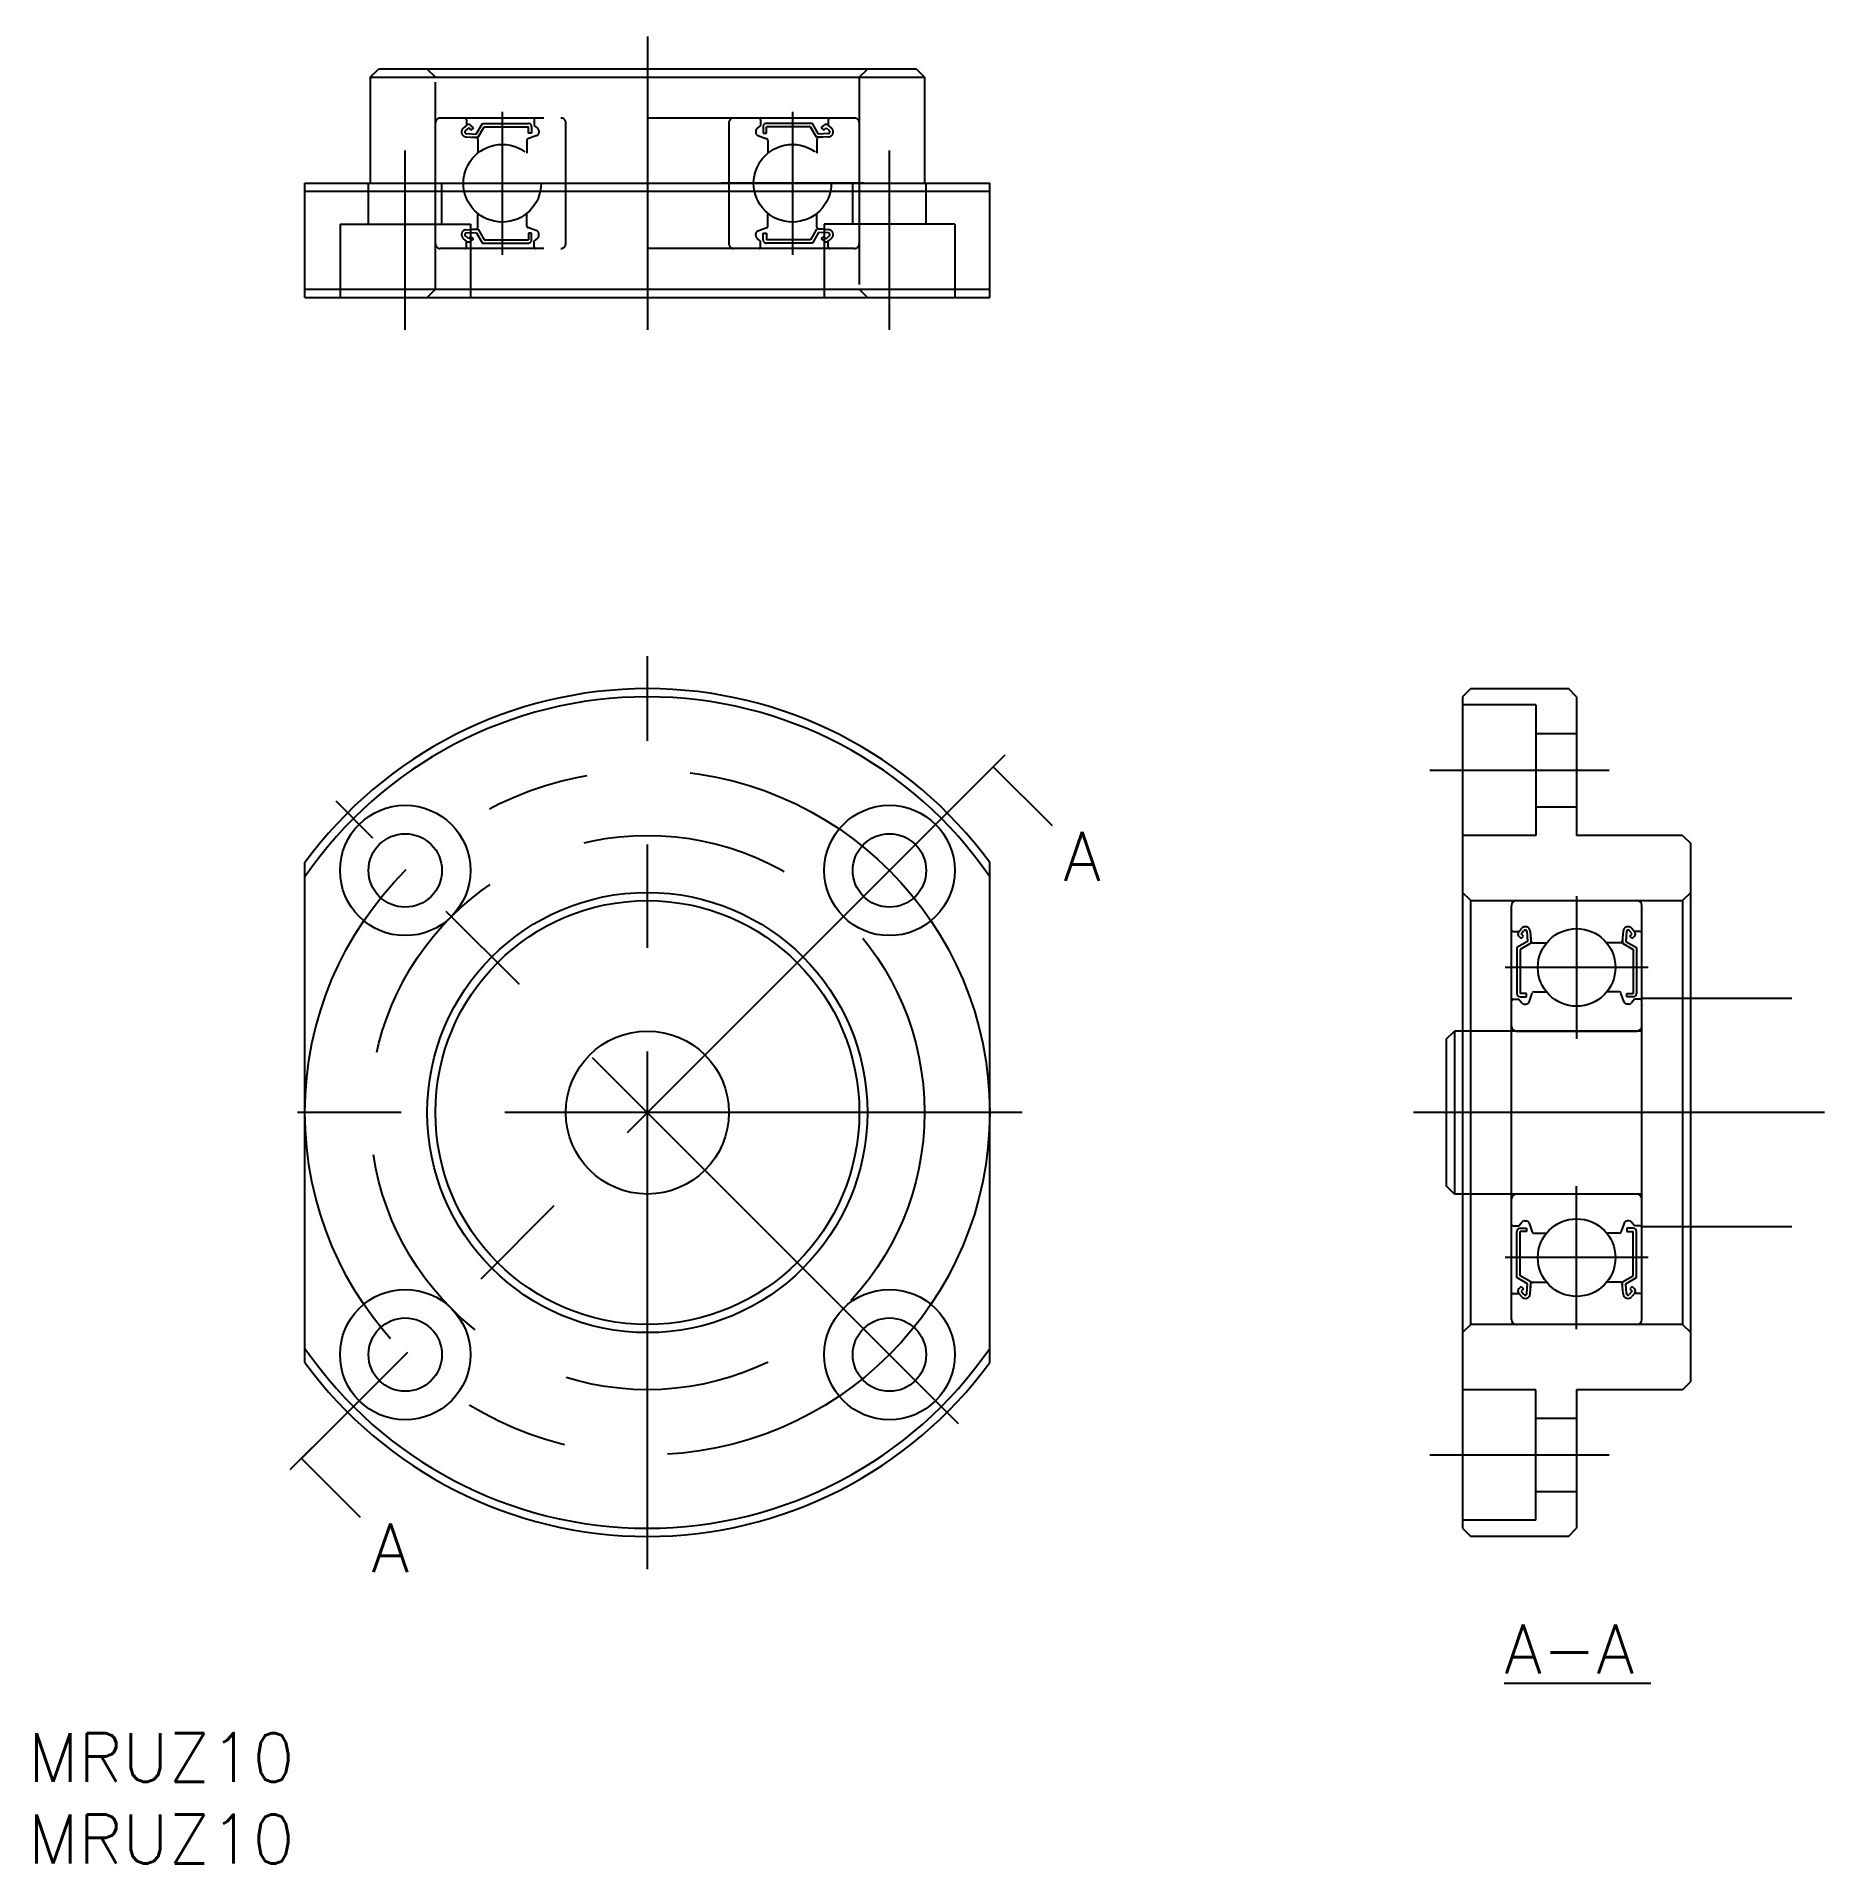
# Model space of a CAD drawing. Extents: x -37 to 72, y -46 to 66.
import ezdxf

# ---------------------------------------------------------------- set-up
doc = ezdxf.new("R2010")
doc.units = 0
for name, pattern in [('CENTER', [50.8, 31.75, -6.35, 6.35, -6.35]), ('DASHED', [19.05, 12.7, -6.35]), ('PHANTOM', [63.5, 31.75, -6.35, 6.35, -6.35, 6.35, -6.35])]:
    doc.linetypes.add(name, pattern=pattern)
doc.layers.get('0').update_dxf_attribs({"linetype": 'CONTINUOUS'})
doc.layers.add('CENTER', color=1, linetype='CENTER')
doc.styles.get("Standard").update_dxf_attribs({"font": 'txt.shx', "height": 3, "bigfont": 'bigfont.shx'})

# ---------------------------------------------------------------- blocks, each defined once
blk = doc.blocks.new('*U2')
at = {"color": 7, "linetype": 'CONTINUOUS'}
blk.add_line((52.56, -35.01), (61.56, -35.01), dxfattribs=at)
at = {"color": 137, "linetype": 'CONTINUOUS'}
blk.add_text('A-A', height=3, dxfattribs=at).set_placement((52.56, -34.41))

msp = doc.modelspace()

# ---------------------------------------------------------------- linework, layer by layer
at = {"color": 7, "linetype": 'CONTINUOUS'}
for p, q in [((-17, 63.5), (-16.5, 64)), ((16.5, 64), (-16.5, 64)), ((16.5, 64), (17, 63.5)), ((-17, 63.5), (17, 63.5)), ((-17, 63.5), (-17, 57)), ((17, 63.5), (17, 57)), ((-21, 57), (21, 57)), ((-21, 50), (-21, 57)), ((21, 56.5), (-21, 56.5)), ((21, 50), (21, 57)), ((-21, 50.5), (21, 50.5)), ((-21, 50), (21, 50)), ((50.5, 26), (50, 25.5)), ((50.5, 26), (56.5, 26)), ((57, 25.5), (56.5, 26)), ((50, 25.5), (50, -25.5)), ((54.5, 25), (50, 25)), ((54.5, 25), (54.5, 17)), ((57, 25.5), (57, 17)), ((54.5, 23.25), (57, 23.25)), ((54.5, 18.75), (57, 18.75)), ((54.5, 17), (50, 17)), ((63.5, 17), (57, 17)), ((63.5, 17), (64, 16.5)), ((64, -16.5), (64, 16.5)), ((-21, -15.33), (-21, 15.33)), ((21, -15.33), (21, 15.33)), ((50.5, 13), (50, 13.5)), ((63.5, 13), (64, 13.5)), ((50.5, 13), (63.5, 13)), ((50.5, -13), (50.5, 13)), ((53, -12.7), (53, 12.7)), ((61, -12.7), (61, 12.7)), ((63.5, 13), (63.5, -13)), ((53.45, 11.09), (53.62, 11.29)), ((60.55, 11.09), (60.38, 11.29)), ((53.1, 11.1), (53.46, 11.1)), ((53.98, 10.5), (53.33, 10.12)), ((53.33, 10.12), (53.33, 7.3)), ((53.6, 10.67), (53.46, 10.82)), ((54.18, 10.38), (53.53, 10.01)), ((53.6, 10.96), (53.77, 11.16)), ((53.74, 10.82), (53.6, 10.96)), ((53.6, 10.67), (53.74, 10.82)), ((53.95, 11.1), (53.98, 10.5)), ((54.15, 11.12), (54.2, 10.49)), ((54.18, 10.75), (54.18, 10.38)), ((54.3, 10.4), (55.15, 10.4)), ((59.7, 10.4), (58.85, 10.4)), ((59.85, 11.12), (59.8, 10.49)), ((59.82, 10.75), (59.82, 10.38)), ((59.82, 10.38), (60.47, 10.01)), ((60.05, 11.1), (60.02, 10.5)), ((60.02, 10.5), (60.67, 10.12)), ((60.4, 10.96), (60.23, 11.16)), ((60.26, 10.82), (60.4, 10.96)), ((60.4, 10.67), (60.26, 10.82)), ((60.4, 10.67), (60.54, 10.82)), ((60.9, 11.1), (60.54, 11.1)), ((60.67, 10.12), (60.67, 7.3)), ((53.53, 10.01), (53.53, 7.3)), ((60.47, 10.01), (60.47, 7.3)), ((53.1, 6.95), (53.45, 6.95)), ((53.45, 6.95), (53.64, 6.72)), ((53.93, 7.3), (53.53, 7.3)), ((53.53, 7.1), (53.93, 7.1)), ((53.93, 7.1), (53.93, 7.3)), ((54.08, 6.78), (54.28, 7.33)), ((54.37, 7.4), (55.15, 7.4)), ((59.63, 7.4), (58.85, 7.4)), ((59.92, 6.78), (59.72, 7.33)), ((60.07, 7.3), (60.47, 7.3)), ((60.07, 7.1), (60.07, 7.3)), ((60.47, 7.1), (60.07, 7.1)), ((60.55, 6.95), (60.36, 6.72)), ((60.9, 6.95), (60.55, 6.95)), ((53.79, 6.65), (53.89, 6.65)), ((60.21, 6.65), (60.11, 6.65)), ((53.3, 5), (60.7, 5)), ((60.7, -5), (53.3, -5)), ((53.45, -6.95), (53.64, -6.72)), ((53.79, -6.65), (53.89, -6.65)), ((60.21, -6.65), (60.11, -6.65)), ((60.55, -6.95), (60.36, -6.72)), ((53.1, -6.95), (53.45, -6.95)), ((53.33, -10.12), (53.33, -7.3)), ((53.53, -7.1), (53.93, -7.1)), ((53.53, -10.01), (53.53, -7.3)), ((53.93, -7.3), (53.53, -7.3)), ((53.93, -7.1), (53.93, -7.3)), ((54.08, -6.78), (54.28, -7.33)), ((54.37, -7.4), (55.15, -7.4)), ((59.63, -7.4), (58.85, -7.4)), ((59.92, -6.78), (59.72, -7.33)), ((60.47, -7.1), (60.07, -7.1)), ((60.07, -7.1), (60.07, -7.3)), ((60.07, -7.3), (60.47, -7.3)), ((60.47, -10.01), (60.47, -7.3)), ((60.9, -6.95), (60.55, -6.95)), ((60.67, -10.12), (60.67, -7.3)), ((54.18, -10.38), (53.53, -10.01)), ((59.82, -10.38), (60.47, -10.01)), ((53.1, -11.1), (53.46, -11.1)), ((53.98, -10.5), (53.33, -10.12)), ((53.45, -11.09), (53.62, -11.29)), ((53.6, -10.67), (53.46, -10.82)), ((53.6, -10.67), (53.74, -10.82)), ((53.74, -10.82), (53.6, -10.96)), ((53.6, -10.96), (53.77, -11.16)), ((53.95, -11.1), (53.98, -10.5)), ((54.15, -11.12), (54.2, -10.49)), ((54.18, -10.75), (54.18, -10.38)), ((54.3, -10.4), (55.15, -10.4)), ((59.7, -10.4), (58.85, -10.4)), ((59.85, -11.12), (59.8, -10.49)), ((59.82, -10.75), (59.82, -10.38)), ((60.02, -10.5), (60.67, -10.12)), ((60.05, -11.1), (60.02, -10.5)), ((60.4, -10.96), (60.23, -11.16)), ((60.4, -10.67), (60.26, -10.82)), ((60.26, -10.82), (60.4, -10.96)), ((60.55, -11.09), (60.38, -11.29)), ((60.4, -10.67), (60.54, -10.82)), ((60.9, -11.1), (60.54, -11.1)), ((50.5, -13), (50, -13.5)), ((63.5, -13), (50.5, -13)), ((63.5, -13), (64, -13.5)), ((64, -16.5), (63.5, -17)), ((54.5, -17), (50, -17)), ((54.5, -25), (54.5, -17)), ((63.5, -17), (57, -17)), ((57, -17), (57, -25.5)), ((54.5, -18.75), (57, -18.75)), ((54.5, -23.25), (57, -23.25)), ((54.5, -25), (50, -25)), ((50, -25.5), (50.5, -26)), ((56.5, -26), (57, -25.5)), ((56.5, -26), (50.5, -26))]:
    msp.add_line(p, q, dxfattribs=at)
at = {"color": 3, "linetype": 'DASHED'}
for p, q in [((-13, 63.5), (-13.5, 64)), ((13, 63.5), (13.5, 64)), ((-13, 50.5), (-13, 63.5)), ((13, 63.5), (13, 50.5)), ((12.7, 61), (-12.7, 61)), ((-11.09, 60.55), (-11.29, 60.38)), ((-11.1, 60.9), (-11.1, 60.54)), ((-10.67, 60.4), (-10.82, 60.54)), ((-10.5, 60.02), (-10.12, 60.67)), ((-10.12, 60.67), (-7.3, 60.67)), ((-6.95, 60.9), (-6.95, 60.55)), ((-6.95, 60.55), (-6.72, 60.36)), ((-5, 53.3), (-5, 60.7)), ((5, 60.7), (5, 53.3)), ((6.95, 60.55), (6.72, 60.36)), ((6.95, 60.9), (6.95, 60.55)), ((10.12, 60.67), (7.3, 60.67)), ((10.5, 60.02), (10.12, 60.67)), ((10.67, 60.4), (10.82, 60.54)), ((11.09, 60.55), (11.29, 60.38)), ((11.1, 60.9), (11.1, 60.54)), ((-10.96, 60.4), (-11.16, 60.23)), ((-11.12, 59.85), (-10.49, 59.8)), ((-11.1, 60.05), (-10.5, 60.02)), ((-10.82, 60.26), (-10.96, 60.4)), ((-10.67, 60.4), (-10.82, 60.26)), ((-10.75, 59.82), (-10.38, 59.82)), ((-10.4, 59.7), (-10.4, 58.85)), ((-10.38, 59.82), (-10.01, 60.47)), ((-10.01, 60.47), (-7.3, 60.47)), ((-7.4, 59.63), (-7.4, 58.85)), ((-6.78, 59.92), (-7.33, 59.72)), ((-7.3, 60.07), (-7.3, 60.47)), ((-7.1, 60.07), (-7.3, 60.07)), ((-7.1, 60.47), (-7.1, 60.07)), ((-6.65, 60.21), (-6.65, 60.11)), ((6.65, 60.21), (6.65, 60.11)), ((6.78, 59.92), (7.33, 59.72)), ((7.1, 60.47), (7.1, 60.07)), ((7.1, 60.07), (7.3, 60.07)), ((10.01, 60.47), (7.3, 60.47)), ((7.3, 60.07), (7.3, 60.47)), ((7.4, 59.63), (7.4, 58.85)), ((10.38, 59.82), (10.01, 60.47)), ((10.75, 59.82), (10.38, 59.82)), ((10.4, 59.7), (10.4, 58.85)), ((11.12, 59.85), (10.49, 59.8)), ((11.1, 60.05), (10.5, 60.02)), ((10.67, 60.4), (10.82, 60.26)), ((10.82, 60.26), (10.96, 60.4)), ((10.96, 60.4), (11.16, 60.23)), ((-17.1, 54.5), (-17.1, 57)), ((-12.6, 54.5), (-12.6, 57)), ((12.6, 54.5), (12.6, 57)), ((17.1, 54.5), (17.1, 57)), ((-10.4, 54.3), (-10.4, 55.15)), ((-7.4, 54.37), (-7.4, 55.15)), ((7.4, 54.37), (7.4, 55.15)), ((10.4, 54.3), (10.4, 55.15)), ((-18.85, 54.5), (-10.85, 54.5)), ((-18.85, 54.5), (-18.85, 50)), ((-11.12, 54.15), (-10.49, 54.2)), ((-11.1, 53.95), (-10.5, 53.98)), ((-10.85, 54.5), (-10.85, 50)), ((-10.75, 54.18), (-10.38, 54.18)), ((-10.5, 53.98), (-10.12, 53.33)), ((-10.38, 54.18), (-10.01, 53.53)), ((-6.78, 54.08), (-7.33, 54.28)), ((-7.1, 53.93), (-7.3, 53.93)), ((-7.3, 53.93), (-7.3, 53.53)), ((-7.1, 53.53), (-7.1, 53.93)), ((-6.65, 53.79), (-6.65, 53.89)), ((6.65, 53.79), (6.65, 53.89)), ((6.78, 54.08), (7.33, 54.28)), ((7.1, 53.93), (7.3, 53.93)), ((7.1, 53.53), (7.1, 53.93)), ((7.3, 53.93), (7.3, 53.53)), ((10.38, 54.18), (10.01, 53.53)), ((10.5, 53.98), (10.12, 53.33)), ((10.75, 54.18), (10.38, 54.18)), ((11.12, 54.15), (10.49, 54.2)), ((11.1, 53.95), (10.5, 53.98)), ((18.85, 54.5), (10.85, 54.5)), ((10.85, 54.5), (10.85, 50)), ((18.85, 54.5), (18.85, 50)), ((12.7, 53), (-12.7, 53)), ((-11.09, 53.45), (-11.29, 53.62)), ((-10.96, 53.6), (-11.16, 53.77)), ((-11.1, 53.1), (-11.1, 53.46)), ((-10.82, 53.74), (-10.96, 53.6)), ((-10.67, 53.6), (-10.82, 53.74)), ((-10.67, 53.6), (-10.82, 53.46)), ((-10.12, 53.33), (-7.3, 53.33)), ((-10.01, 53.53), (-7.3, 53.53)), ((-6.95, 53.45), (-6.72, 53.64)), ((-6.95, 53.1), (-6.95, 53.45)), ((6.95, 53.45), (6.72, 53.64)), ((6.95, 53.1), (6.95, 53.45)), ((10.01, 53.53), (7.3, 53.53)), ((10.12, 53.33), (7.3, 53.33)), ((10.67, 53.6), (10.82, 53.74)), ((10.67, 53.6), (10.82, 53.46)), ((10.82, 53.74), (10.96, 53.6)), ((10.96, 53.6), (11.16, 53.77)), ((11.09, 53.45), (11.29, 53.62)), ((11.1, 53.1), (11.1, 53.46)), ((-13, 50.5), (-13.5, 50)), ((13, 50.5), (13.5, 50))]:
    msp.add_line(p, q, dxfattribs=at)
at = {"color": 3, "linetype": 'PHANTOM'}
for p, q in [((70.2, 7), (61, 7)), ((49, 4.5), (49.5, 5)), ((49, 4.5), (49, -4.5)), ((49.5, 5), (49.5, -5)), ((61, 5), (49.5, 5)), ((49.5, -5), (49, -4.5)), ((61, -5), (49.5, -5)), ((70.2, -7), (61, -7))]:
    msp.add_line(p, q, dxfattribs=at)
at = {"color": 7}
for points in [[(21.21, 21.21, 0), (24.82, 17.61, 0)], [(-21.21, -21.21, 0), (-17.61, -24.82, 0)]]:
    msp.add_polyline3d(points, dxfattribs=at)
at = {"color": 3, "linetype": 'DASHED'}
for centre, radius in [((-8.9, 57), 2.38), ((8.9, 57), 2.38), ((0, 0), 17)]:
    msp.add_circle(centre, radius, dxfattribs=at)
at = {"color": 7, "linetype": 'CONTINUOUS'}
for centre, radius in [((-14.85, 14.85), 4), ((14.85, 14.85), 4), ((-14.85, 14.85), 2.25), ((14.85, 14.85), 2.25), ((0, 0), 13.5), ((0, 0), 13), ((57, 8.9), 2.38), ((0, 0), 5), ((57, -8.9), 2.38), ((-14.85, -14.85), 4), ((14.85, -14.85), 4), ((-14.85, -14.85), 2.25), ((14.85, -14.85), 2.25)]:
    msp.add_circle(centre, radius, dxfattribs=at)
at = {"color": 3, "linetype": 'DASHED'}
for centre, radius, start, end in [((-12.7, 60.7), 0.3, 90, 180), ((-11.2, 60.9), 0.1, 0, 90), ((-10.96, 60.4), 0.2, 44.998, 129.863), ((-7.3, 60.47), 0.2, 0, 90), ((-6.85, 60.9), 0.1, 90, 180), ((-5.3, 60.7), 0.3, 360, 90), ((5.3, 60.7), 0.3, 90, 180), ((6.85, 60.9), 0.1, 0, 90), ((7.3, 60.47), 0.2, 90, 180), ((10.96, 60.4), 0.2, 50.137, 135.002), ((11.2, 60.9), 0.1, 90, 180), ((12.7, 60.7), 0.3, 0, 90), ((-11.1, 60.15), 0.3, 129.863, 265.0646), ((-11.1, 60.15), 0.1, 130.0497, 266.8983), ((-10.5, 59.7), 0.1, 0, 85.0646), ((-7.3, 59.63), 0.1, 110.0084, 180), ((-6.85, 60.11), 0.2, 290.0084, 0), ((-6.85, 60.21), 0.2, 0, 50.0238), ((6.85, 60.21), 0.2, 129.9762, 180), ((6.85, 60.11), 0.2, 180, 249.9916), ((7.3, 59.63), 0.1, 0, 69.9916), ((10.5, 59.7), 0.1, 94.9354, 180), ((11.1, 60.15), 0.1, 273.1017, 49.9503), ((11.1, 60.15), 0.3, 274.9354, 50.137), ((-11.1, 53.85), 0.3, 94.9354, 230.137), ((-11.1, 53.85), 0.1, 93.1017, 229.9503), ((-10.5, 54.3), 0.1, 274.9354, 0), ((-7.3, 54.37), 0.1, 180, 249.9916), ((-6.85, 53.89), 0.2, 0, 69.9916), ((-6.85, 53.79), 0.2, 309.9762, 0), ((6.85, 53.89), 0.2, 110.0084, 180), ((6.85, 53.79), 0.2, 180, 230.0238), ((7.3, 54.37), 0.1, 290.0084, 0), ((10.5, 54.3), 0.1, 180, 265.0646), ((11.1, 53.85), 0.1, 310.0497, 86.8983), ((11.1, 53.85), 0.3, 309.863, 85.0646), ((-12.7, 53.3), 0.3, 180, 270), ((-11.2, 53.1), 0.1, 270, 0), ((-10.96, 53.6), 0.2, 230.137, 315.002), ((-7.3, 53.53), 0.2, 270, 0), ((-6.85, 53.1), 0.1, 180, 270), ((-5.3, 53.3), 0.3, 270, 0), ((5.3, 53.3), 0.3, 180, 270), ((6.85, 53.1), 0.1, 270, 0), ((7.3, 53.53), 0.2, 180, 270), ((10.96, 53.6), 0.2, 224.998, 309.863), ((11.2, 53.1), 0.1, 180, 270), ((12.7, 53.3), 0.3, 270, 0)]:
    msp.add_arc(centre, radius, start, end, dxfattribs=at)
at = {"color": 7, "linetype": 'CONTINUOUS'}
for centre, radius, start, end in [((0, 0), 26, 36.1289, 143.8711), ((0, 0), 25.5, 34.5603, 145.4397), ((53.3, 12.7), 0.3, 90, 180), ((60.7, 12.7), 0.3, 360, 90), ((53.85, 11.1), 0.3, 4.9354, 140.137), ((60.15, 11.1), 0.3, 39.863, 175.0646), ((53.1, 11.2), 0.1, 180, 270), ((53.6, 10.96), 0.2, 140.137, 225.002), ((53.85, 11.1), 0.1, 3.1017, 139.9503), ((54.3, 10.5), 0.1, 184.9354, 270), ((59.7, 10.5), 0.1, 270, 355.0646), ((60.15, 11.1), 0.1, 40.0497, 176.8983), ((60.4, 10.96), 0.2, 314.998, 39.863), ((60.9, 11.2), 0.1, 270, 0), ((53.1, 6.85), 0.1, 90, 180), ((53.53, 7.3), 0.2, 180, 270), ((53.89, 6.85), 0.2, 270, 339.9916), ((54.37, 7.3), 0.1, 90, 159.9916), ((59.63, 7.3), 0.1, 20.0084, 90), ((60.11, 6.85), 0.2, 200.0084, 270), ((60.47, 7.3), 0.2, 270, 0), ((60.9, 6.85), 0.1, 0, 90), ((53.79, 6.85), 0.2, 219.9762, 270), ((60.21, 6.85), 0.2, 270, 320.0238), ((53.3, 5.3), 0.3, 180, 270), ((60.7, 5.3), 0.3, 270, 0), ((53.3, -5.3), 0.3, 90, 180), ((60.7, -5.3), 0.3, 360, 90), ((53.79, -6.85), 0.2, 90, 140.0238), ((53.89, -6.85), 0.2, 20.0084, 90), ((60.11, -6.85), 0.2, 90, 159.9916), ((60.21, -6.85), 0.2, 39.9762, 90), ((53.1, -6.85), 0.1, 180, 270), ((53.53, -7.3), 0.2, 90, 180), ((54.37, -7.3), 0.1, 200.0084, 270), ((59.63, -7.3), 0.1, 270, 339.9916), ((60.47, -7.3), 0.2, 0, 90), ((60.9, -6.85), 0.1, 270, 0), ((53.1, -11.2), 0.1, 90, 180), ((53.6, -10.96), 0.2, 134.998, 219.863), ((53.85, -11.1), 0.3, 219.863, 355.0646), ((53.85, -11.1), 0.1, 220.0497, 356.8983), ((54.3, -10.5), 0.1, 90, 175.0646), ((59.7, -10.5), 0.1, 4.9354, 90), ((60.15, -11.1), 0.3, 184.9354, 320.137), ((60.15, -11.1), 0.1, 183.1017, 319.9503), ((60.4, -10.96), 0.2, 320.137, 45.002), ((60.9, -11.2), 0.1, 0, 90), ((53.3, -12.7), 0.3, 180, 270), ((60.7, -12.7), 0.3, 270, 0), ((0, 0), 25.5, 214.5603, 325.4397), ((0, 0), 26, 216.1289, 323.8711)]:
    msp.add_arc(centre, radius, start, end, dxfattribs=at)
at = {"layer": 'CENTER', "color": 1, "linetype": 'CENTER'}
for p, q in [((0, 66), (0, 48)), ((-8.9, 61.38), (-8.9, 52.62)), ((8.9, 61.38), (8.9, 52.62)), ((-14.85, 48), (-14.85, 59)), ((14.85, 48), (14.85, 59)), ((-13.28, 57), (-4.52, 57)), ((13.28, 57), (4.52, 57)), ((0, -28), (0, 28)), ((21.92, 21.92), (20.51, 20.51)), ((21.21, 21.21), (-21.21, -21.21)), ((48, 21), (59, 21)), ((19.09, -19.09), (-19.09, 19.09)), ((57, 13.28), (57, 4.52)), ((61.38, 8.9), (52.62, 8.9)), ((23, 0), (-23, 0)), ((72.2, 0), (47, 0)), ((57, -13.28), (57, -4.52)), ((61.38, -8.9), (52.62, -8.9)), ((-20.51, -20.51), (-21.92, -21.92)), ((48, -21), (59, -21))]:
    msp.add_line(p, q, dxfattribs=at)
msp.add_circle((0, 0), 21, dxfattribs=at)

# ---------------------------------------------------------------- block references
at = {"color": 7, "linetype": 'CONTINUOUS'}
msp.add_blockref('*U2', (0, 0), dxfattribs=at)

# ---------------------------------------------------------------- texts
at = {"color": 137, "linetype": 'CONTINUOUS'}
for p in [(25.51, 14.22), (-16.92, -28.2)]:
    msp.add_text('A', height=3, dxfattribs=at).set_placement(p)
at = {"color": 7, "linetype": 'CONTINUOUS'}
for p in [(-37.98, -41.06), (-37.98, -46.06)]:
    msp.add_text('MRUZ10', height=3, dxfattribs=at).set_placement(p)

doc.saveas('drawing.dxf')
